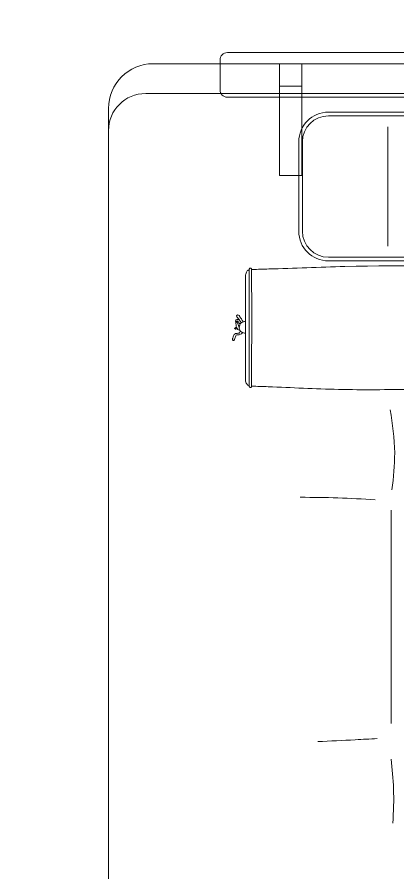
# Model space of a CAD drawing. Header units: centimetres. Extents: x 5488 to 20269, y -31398 to -19684.
# Drawn here: x 6770 to 6821.2, y -23780.4 to -23665.4 of the extents above; entities that cross this region are included whole.
import ezdxf

# ---------------------------------------------------------------- set-up
doc = ezdxf.new("R2010")
doc.units = ezdxf.units.CM
doc.linetypes.add('HIDDEN', pattern=[9.524999999999999, 6.35, -3.175])
for name, color, linetype, lineweight in [('xxx_Auto_FFE_UPHOLSTERY', 67, 'Continuous', 20), ('xxx_Auto_FFE_WOOD', 36, 'Continuous', 0), ('xxx_Auto_Kaplama_Ahşap Tarama', 16, 'Continuous', 5), ('xxx_Auto_Tefris_Tefris', 32, 'Continuous', 15)]:
    doc.layers.add(name, color=color, linetype=linetype, lineweight=lineweight)

# ---------------------------------------------------------------- blocks, each defined once
blk = doc.blocks.new('lf01_sedir baza')
at = {"layer": 'xxx_Auto_FFE_WOOD'}
blk.add_lwpolyline([(3526.075064179525, 1344.286187823665), (3526.075064179525, 1126.286187823665, -0.4142135623730945), (3520.075064179525, 1120.286187823665), (3424.575064179525, 1120.286187823665, -0.4142135623730951), (3418.575064179525, 1126.286187823665), (3418.575064179525, 1244.286187823665, 0.4142135623730951), (3412.575064179525, 1250.286187823665), (3224.575064179525, 1250.286187823665, -0.4142135623730945), (3218.575064179525, 1256.286187823665), (3218.575064179525, 1265.286187823665)], format="xyb", dxfattribs=at)
blk.add_lwpolyline([(3222.075064179525, 1335.286187823665), (3218.075064179525, 1335.286187823665, 0.414213562373095), (3217.075064179525, 1334.286187823665), (3217.075064179525, 1266.286187823665, 0.414213562373095), (3218.075064179525, 1265.286187823665), (3222.075064179525, 1265.286187823665, 0.414213562373095), (3223.075064179525, 1266.286187823665), (3223.075064179525, 1334.286187823665, 0.414213562373095)], format="xyb", close=True, dxfattribs=at)
at = {"layer": 'xxx_Auto_FFE_WOOD', "linetype": 'HIDDEN', "ltscale": 5}
blk.add_lwpolyline([(3218.575064179525, 1265.286187823665), (3218.575064179525, 1335.286187823665)], dxfattribs=at)
for points in [[(3221.575064179525, 1276.286187823665), (3218.575064179525, 1276.286187823665), (3218.575064179525, 1273.286187823665), (3221.575064179525, 1273.286187823665)], [(3233.575064179525, 1276.286187823665), (3233.575064179525, 1273.286187823665), (3221.575064179525, 1273.286187823665), (3221.575064179525, 1276.286187823665)]]:
    blk.add_lwpolyline(points, close=True, dxfattribs=at)
blk = doc.blocks.new('mimder plan')
blk.add_line((-140.0167974049709, -62), (-111.3251502953044, -62))
for points in [[(-196, -10.5), (-196, -95, 0.4142135623730951), (-191, -100), (-5.99997067260756, -100, -0.4142135623730951), (2.932739243988181e-05, -106), (2.932739243988181e-05, -224.0000000000036, 0.4142135623731054), (6.00002932739244, -230.0000000000036), (97.00005865478215, -230.0000000000036, 0.4142135623730951), (103.0000586547822, -224.0000000000036), (103.0000586547822, -10.5, 0.4142135623730951), (97.00005865478215, -4.5), (-190, -4.5, 0.414213562373095)], [(-189.5, -24.9142135623697), (-177.5, -24.9142135623697, -0.414213562373095), (-174, -28.4142135623697), (-174, -70.4142135623697, -0.414213562373095), (-177.5, -73.9142135623697), (-189.5, -73.9142135623697, -0.414213562373095), (-193, -70.4142135623697), (-193, -28.4142135623697, -0.414213562373095)]]:
    blk.add_lwpolyline(points, format="xyb", close=True)
blk.add_lwpolyline([(-177.5, -24.4142135623697, -0.414213562373095), (-173.5, -28.4142135623697), (-173.5, -70.4142135623697, -0.414213562373095), (-177.5, -74.4142135623697), (-189.5, -74.4142135623697, -0.414213562373095), (-193.5, -70.4142135623697), (-193.5, -28.4142135623697, -0.414213562373095), (-189.5, -24.4142135623697)], format="xyb")
blk.add_lwpolyline([(-191.4999999999982, -62.4142135623697), (-175.4999999999982, -62.4142135623697)])
for points in [[(-172.3289226250163, -36.48853750923445), (-172.4903444908869, -41.02267320532701), (-172.5725534131707, -43.91764566550046), (-172.7538323497465, -68.20856276118138), (-172.4181041086995, -78.45352208227632), (-172.3370316120017, -80.63318948953383), (-172.3286340516061, -80.7507268126792)], [(-156.6828117073619, -36.48847669404131), (-156.5734692887236, -40.31639296934736), (-156.4427160755913, -45.70523144180697), (-156.2381913194258, -59.19057843385235), (-156.2346120634211, -69.05110494797918), (-156.5961068404795, -78.52675781017388), (-156.674698503748, -80.74929232068462)], [(-142.7308150289064, -61.87381463614292), (-147.7183784420959, -61.51057073356787), (-153.4986647029073, -62.10497071094142)], [(-106.526649210884, -62), (-102.5750977692351, -61.66377816653403), (-97.9509307482349, -61.74782887251058)], [(-141.4006344713289, -64.11486897941359), (-141.6528622142032, -69.15819648144316), (-141.7369422610045, -74.20152398347273)], [(-109.3182257809694, -63.86270735669677), (-109.1500656873668, -66.80464364716318), (-108.8978379444943, -71.84797114919274)], [(-156.8551694641137, -80.74829657807277), (-156.757920898166, -80.74710168134334), (-156.6582649356551, -80.7514829600259), (-156.5995781468591, -80.76515479597947), (-156.523275510197, -80.80709903605748), (-156.489540859091, -80.84429471661133), (-156.4687304580384, -80.90920758734137), (-156.4753038339295, -80.95302002285098), (-156.4994066400832, -80.99245117967803), (-156.5519941606726, -81.02531050630932), (-156.6335155806482, -81.06589084715961), (-156.6670295224194, -81.06912294181893), (-156.8551694641137, -81.07230932376842), (-157.1426566230493, -81.07350422049785), (-157.5670620250094, -81.071972225036), (-164.7908534981652, -81.07609580103599), (-166.3562903320308, -81.07350422049785), (-168.4696535300536, -81.06912294181893), (-172.0434175702758, -81.07350422049785), (-172.231856442455, -81.07131358116021), (-172.3216933926124, -81.06912294181893), (-172.3887043364975, -81.06266396342835), (-172.4750737893664, -81.02531050630932), (-172.5364261534523, -80.95302002285098), (-172.5364261534523, -80.86758587899385), (-172.4817547698185, -80.80118895591295), (-172.4246774796502, -80.76900789909996), (-172.3677075373125, -80.7514829600259), (-172.3287831741254, -80.74866615853898), (-172.1705042067333, -80.74929232068462), (-171.9470071158612, -80.74710168134334), (-171.5854674625225, -80.74710168134334), (-166.302688313699, -80.73262571127998), (-162.0693895915683, -80.74710168134334), (-160.6045241701213, -80.7514829600259), (-158.4210441496143, -80.74710168134334), (-157.0833477788547, -80.7514829600259), (-156.8551694641137, -80.74829657807277)], [(-156.7149660202958, -81.07350422049785), (-156.805071828152, -81.24875378689467), (-157.2060521219319, -81.52039078166126), (-157.7761097575531, -81.5675531322122), (-158.522873638085, -81.55615013643546), (-160.6823101023001, -81.57515615040757), (-167.8046398995211, -81.56639368087053), (-169.9358964581716, -81.58556197570579), (-171.355396867395, -81.57515615040757), (-171.8648688949761, -81.5036342877138), (-172.07187566231, -81.40024121001261), (-172.2209005164495, -81.24875378689467), (-172.2794041128254, -81.13482730011674), (-172.2980042563831, -81.06912294181893), (-172.2951321900509, -81.0657944991508)], [(-165.3754545437205, -81.57946597335831), (-165.3066405523241, -81.856159740375), (-165.235264905692, -82.06224786452367), (-165.0290881288056, -82.2738525399327), (-164.7221571044247, -82.38951766059836), (-164.4502269992736, -82.41057647016714), (-164.2178114837388, -82.3482708862357), (-164.0277602927599, -82.18687585425141), (-163.8835607655674, -81.95432862826783), (-163.8065904562973, -81.72212752946871), (-163.7944169573293, -81.57971628373343)], [(-165.2979548537369, -81.88968315788952), (-165.7018883078836, -82.12967569639295), (-166.1484043998425, -82.44303553563441), (-166.2585607679866, -82.60120081401692), (-166.2294172304428, -82.65628732697223), (-166.1814963413344, -82.75804684434843), (-166.1814260546198, -82.75827806528832), (-165.9126968305791, -82.65769871506564), (-165.4589974304508, -82.32167028701588), (-165.2680762032451, -82.19056731875753), (-165.1728901658116, -82.15367383763441)], [(-165.6110569083139, -82.43845834348758), (-165.6261623937171, -82.61902702102816), (-165.6054152495526, -82.73012705676229), (-165.5917949836421, -82.82320248227188), (-165.4608979300829, -82.90854608227892), (-165.3794139225902, -82.89144569842756), (-165.3416995774005, -82.84025644961002), (-165.3794139225902, -82.6966912802236), (-165.3866991804534, -82.60390585003188), (-165.2714812720405, -82.52014562031036), (-165.0937051811998, -82.3998095547613), (-165.0351855674417, -82.32238280618185)], [(-164.1657191615341, -82.31666891848727), (-164.2253343017364, -82.52354985880811), (-164.4067646157055, -82.70329255308752), (-164.7341400255336, -82.81380593483482), (-165.0715326576719, -82.88052045107179), (-165.2021999110948, -82.88405702856835), (-165.2795829029401, -82.83898900585336), (-165.3035707041527, -82.79556453491386), (-165.2089513501851, -82.69004308681542), (-165.1625983623999, -82.64396509033395), (-164.9374681047266, -82.56194656284788), (-164.6904631660582, -82.46922402358905), (-164.5712586684276, -82.40048912458224)], [(-164.7944553637026, -82.36782549784039), (-164.7675338731715, -82.39735804909651), (-164.7400601191621, -82.49002769926665)], [(-164.5953146833272, -82.77650801280834), (-164.5468358325634, -82.87735371050076), (-164.5076030135406, -82.9473503664558), (-164.4612340758722, -83.00798167021276), (-164.4248869856419, -83.05073264253588), (-164.3754739395736, -82.98375612007294), (-164.3407897888374, -82.93197994727234), (-164.3527471059733, -82.85217813691997), (-164.3647044231075, -82.77237632656761), (-164.3809907890627, -82.68729070563131)], [(-164.0737328046635, -82.24732305347425), (-163.9326570616977, -82.31414927815786), (-163.8010473277354, -82.44208551854172), (-163.7702540712307, -82.58555625741428), (-163.754247470979, -82.77134713714986), (-163.7470277256216, -82.88020033632347), (-163.7138435741799, -82.98261196081876), (-163.4239357378665, -83.17666333405941), (-163.1412606595986, -83.27948061918505), (-162.9768510458507, -83.32649453296472), (-162.8958333619539, -83.3113360082134), (-162.7976424710505, -83.24018773139687), (-162.9233323204498, -83.0667246646517), (-163.1963135087972, -82.95831101616204), (-163.5688997909965, -82.7504003060385), (-163.5688997909965, -82.58555625741428), (-163.5761332215097, -82.44084932642727), (-163.6494823198154, -82.23086405698268), (-163.7771894547041, -82.04227164008626), (-163.9026210373559, -81.99324034147867)]]:
    blk.add_spline(points, degree=3)
blk = doc.blocks.new('A$Caa46bac8')
blk.add_blockref('lf01_sedir baza', (-3524.317704866644, -1348.528828510785))
at = {"layer": 'xxx_Auto_FFE_UPHOLSTERY'}
blk.add_blockref('mimder plan', (-105.7426700145106, 1.757359312879998), dxfattribs=at)

msp = doc.modelspace()

# ---------------------------------------------------------------- block references
at = {"layer": 'xxx_Auto_Tefris_Tefris', "rotation": 270}
msp.add_blockref('A$Caa46bac8', (6880.568546434059, -23977.41153254534), dxfattribs=at)

# ---------------------------------------------------------------- next in the draw order: hatches: boundary and pattern name
at = {"layer": 'xxx_Auto_Kaplama_Ahşap Tarama'}
h = msp.add_hatch(dxfattribs=at)
h.set_pattern_fill('AR-CONC', color=256, scale=0.5)
h.set_pattern_definition([(49.99999999999999, (809.5311465491541, -3617.590723406778), (91.092334498002, -7.969542769451543), [9.525, -104.775]), (355, (809.5311465491541, -3617.590723406778), (-17.62171071248467, 95.52842261951757), [7.62, -83.820292085]), (100.4514447, (817.1221500491538, -3618.25485015678), (73.47062354517664, 87.55887595609755), [8.095004399999997, -89.04512229999997]), (46.18420000000001, (809.5311465491541, -3592.190723406777), (135.539520446065, -21.02116396636357), [14.2875, -157.1625]), (96.63555760999994, (820.8260965491545, -3593.94247340678), (118.7020670257515, 123.7130622988608), [12.14251157, -133.56780408]), (351.1841511700001, (809.5311465491541, -3592.190723406777), (118.7020670324885, 123.7130622927663), [11.429983535, -125.72986596]), (21, (822.2311465491539, -3598.540723406779), (75.80719563456624, -51.1325990935438), [9.525, -104.775]), (326.0000000000001, (822.2311465491539, -3598.540723406779), (30.90101417382354, 92.09398306115963), [7.62, -83.82]), (71.45144499999999, (828.5484128491544, -3602.801773356779), (106.7082096393581, 40.96138444295262), [8.0950044, -89.04496879999999]), (37.50000000000001, (809.5311465491541, -3617.590723406778), (1.544301625295908, 42.27751943657655), [0, -82.804, 0, -85.09, 0, -84.1375]), (7.499999999999999, (809.5311465491541, -3617.590723406778), (33.40983125515287, 50.09028740905975), [0, -48.514, 0, -80.899, 0, -32.0675]), (327.5, (781.2101465491542, -3617.590723406778), (67.7952975834357, -2.864371996336722), [0, -31.75, 0, -99.06, 0, -131.445]), (317.5, (768.5101465491543, -3617.590723406778), (74.06459069300902, 12.71324551666651), [0, -41.275, 0, -65.786, 0, -93.345])])
edge = h.paths.add_edge_path()
edge.add_line((9312.934239034274, -27555.318573272), (9330.626290762004, -27555.318573272))
edge.add_arc((9330.626290762002, -27548.31857327201), 6.999999999996362, 270.0000000000148, 349.5592448212793)
edge.add_arc((-12655703.85192648, 2009176.563850346), 12827763.87852466, 350.8642093146535, 350.8644691225534)
edge.add_line((9346.745801669727, -27492.15741189267), (9332.44991226789, -27492.15744410318))
edge.add_line((9332.44991226789, -27492.15744410318), (9332.449455501846, -27061.10236461796))
edge.add_line((9332.449455501846, -27061.10236461796), (9346.746142236898, -27061.10234946853))
edge.add_arc((-12660642.42867646, -2064524.00734829), 12832765.90526256, 9.135530923292796, 9.135790639500211)
edge.add_arc((9330.626290762002, -27004.9390702985), 6.999999999999829, 10.44075517872073, 89.9999999999851)
edge.add_line((9330.626290762004, -26997.9390702985), (9312.934239034272, -26997.9390702985))
edge.add_arc((9312.934239034274, -27004.9390702985), 7, 90.0000000000149, 170.4864106854212)
edge.add_arc((10864.46380279621, -27276.62882178525), 1582.137683424508, 170.0694418627802, 189.93055813722)
edge.add_arc((9312.934239034275, -27548.318573272), 7.000000000000069, 189.5135893145788, 269.9999999999852)

doc.saveas('drawing.dxf')
